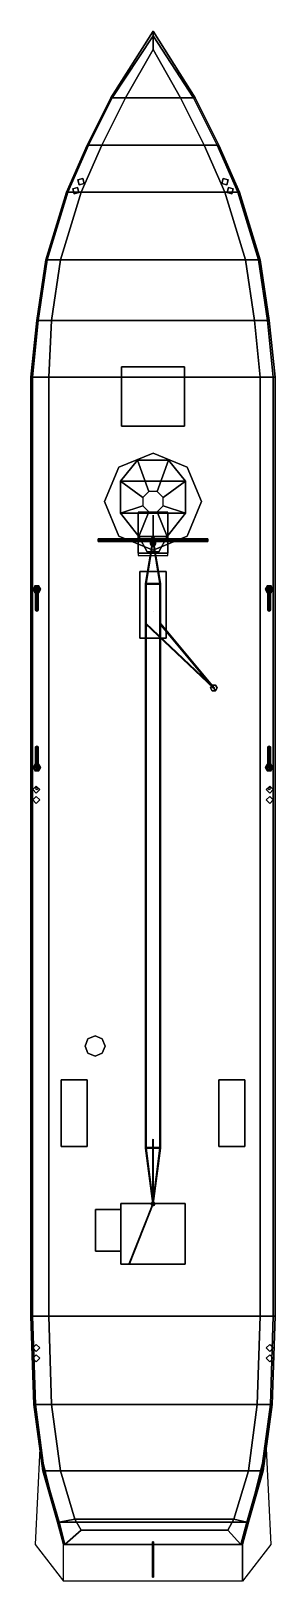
# Model space of a CAD drawing. Extents: x -4.1 to 4.1, y -26.8 to 25.6.
import ezdxf

# ---------------------------------------------------------------- set-up
doc = ezdxf.new("R2010")
doc.units = 0
doc.layers.get('0').update_dxf_attribs({"linetype": 'CONTINUOUS'})
doc.layers.add('RAILING', color=3, linetype='CONTINUOUS')

msp = doc.modelspace()

# ---------------------------------------------------------------- linework, layer by layer
for points in [[(0, 25.55, 1.39), (-1.43, 23.29, 1.39), (1.43, 23.29, 1.39), (0, 25.55, 1.39)], [(0, 25.55, -0.12), (-1.43, 23.29, -0.12), (-1.43, 23.29, 1.39), (0, 25.55, 1.39)], [(0, 25.39, -0.3), (-1.38, 23.29, -0.3), (-1.43, 23.29, -0.12), (0, 25.55, -0.12)], [(0, 24.92, -0.54), (-0.93, 23.29, -0.71), (-1.38, 23.29, -0.3), (0, 25.39, -0.3)], [(-0.02, 25.51, 3.94), (-0.02, 25.51, 1.39), (-0.02, 25.47, 1.39), (-0.02, 25.47, 3.94)], [(0.02, 25.51, 3.94), (0.02, 25.51, 1.39), (-0.02, 25.51, 1.39), (-0.02, 25.51, 3.94)], [(0.02, 25.47, 3.94), (0.02, 25.51, 3.94), (-0.02, 25.51, 3.94), (-0.02, 25.47, 3.94)], [(-0.02, 25.47, 3.94), (-0.02, 25.47, 1.39), (0.02, 25.47, 1.39), (0.02, 25.47, 3.94)], [(0, 25.55, 1.39), (0, 25.55, -0.12), (0, 25.55, -0.12), (0, 25.55, 1.39)], [(0, 25.55, -0.12), (0, 25.39, -0.3), (0, 25.39, -0.3), (0, 25.55, -0.12)], [(1.43, 23.29, 1.39), (1.43, 23.29, -0.12), (0, 25.55, -0.12), (0, 25.55, 1.39)], [(1.43, 23.29, -0.12), (1.37, 23.29, -0.3), (0, 25.39, -0.3), (0, 25.55, -0.12)], [(0, 25.39, -0.3), (0, 24.92, -0.54), (0, 24.92, -0.54), (0, 25.39, -0.3)], [(1.37, 23.29, -0.3), (0.93, 23.29, -0.71), (0, 24.92, -0.54), (0, 25.39, -0.3)], [(0.02, 25.47, 1.39), (0.02, 25.51, 1.39), (0.02, 25.51, 3.94), (0.02, 25.47, 3.94)], [(0, 24.92, -0.54), (0.93, 23.29, -0.71), (-0.93, 23.29, -0.71), (0, 24.92, -0.54)], [(-1.43, 23.29, 1.39), (-2.23, 21.7, 1.39), (2.23, 21.7, 1.39), (1.43, 23.29, 1.39)], [(-1.38, 23.29, -0.3), (-2.18, 21.7, -0.3), (-2.23, 21.7, -0.12), (-1.43, 23.29, -0.12)], [(-1.43, 23.29, -0.12), (-2.23, 21.7, -0.12), (-2.23, 21.7, 1.39), (-1.43, 23.29, 1.39)], [(-0.93, 23.29, -0.71), (-1.73, 21.7, -0.77), (-2.18, 21.7, -0.3), (-1.38, 23.29, -0.3)], [(0.93, 23.29, -0.71), (1.73, 21.7, -0.77), (-1.73, 21.7, -0.77), (-0.93, 23.29, -0.71)], [(2.17, 21.7, -0.3), (1.73, 21.7, -0.77), (0.93, 23.29, -0.71), (1.37, 23.29, -0.3)], [(2.23, 21.7, -0.12), (2.17, 21.7, -0.3), (1.37, 23.29, -0.3), (1.43, 23.29, -0.12)], [(2.23, 21.7, 1.39), (2.23, 21.7, -0.12), (1.43, 23.29, -0.12), (1.43, 23.29, 1.39)], [(-2.23, 21.7, 1.39), (-2.93, 20.11, 1.39), (2.93, 20.11, 1.39), (2.23, 21.7, 1.39)], [(-2.23, 21.7, -0.12), (-2.93, 20.11, -0.12), (-2.93, 20.11, 1.39), (-2.23, 21.7, 1.39)], [(-2.18, 21.7, -0.3), (-2.88, 20.11, -0.3), (-2.93, 20.11, -0.12), (-2.23, 21.7, -0.12)], [(-1.73, 21.7, -0.77), (-2.43, 20.11, -0.82), (-2.88, 20.11, -0.3), (-2.18, 21.7, -0.3)], [(1.73, 21.7, -0.77), (2.43, 20.11, -0.82), (-2.43, 20.11, -0.82), (-1.73, 21.7, -0.77)], [(2.87, 20.11, -0.3), (2.43, 20.11, -0.82), (1.73, 21.7, -0.77), (2.17, 21.7, -0.3)], [(2.93, 20.11, -0.12), (2.87, 20.11, -0.3), (2.17, 21.7, -0.3), (2.23, 21.7, -0.12)], [(2.93, 20.11, 1.39), (2.93, 20.11, -0.12), (2.23, 21.7, -0.12), (2.23, 21.7, 1.39)], [(-2.375, 20.567, 1.39), (-2.539, 20.523, 1.39), (-2.539, 20.523, 1.64), (-2.375, 20.567, 1.64)], [(-2.331, 20.403, 1.64), (-2.375, 20.567, 1.64), (-2.539, 20.523, 1.64), (-2.495, 20.359, 1.64)], [(-2.539, 20.523, 1.39), (-2.495, 20.359, 1.39), (-2.495, 20.359, 1.64), (-2.539, 20.523, 1.64)], [(-2.331, 20.403, 1.39), (-2.375, 20.567, 1.39), (-2.375, 20.567, 1.64), (-2.331, 20.403, 1.64)], [(2.375, 20.567, 1.39), (2.331, 20.403, 1.39), (2.331, 20.403, 1.64), (2.375, 20.567, 1.64)], [(2.539, 20.523, 1.64), (2.375, 20.567, 1.64), (2.331, 20.403, 1.64), (2.495, 20.359, 1.64)], [(2.539, 20.523, 1.39), (2.375, 20.567, 1.39), (2.375, 20.567, 1.64), (2.539, 20.523, 1.64)], [(2.495, 20.359, 1.39), (2.539, 20.523, 1.39), (2.539, 20.523, 1.64), (2.495, 20.359, 1.64)], [(-2.93, 20.11, 1.39), (-3.63, 17.82, 1.39), (3.63, 17.82, 1.39), (2.93, 20.11, 1.39)], [(-2.93, 20.11, -0.12), (-3.63, 17.82, -0.12), (-3.63, 17.82, 1.39), (-2.93, 20.11, 1.39)], [(-2.88, 20.11, -0.3), (-3.58, 17.82, -0.3), (-3.63, 17.82, -0.12), (-2.93, 20.11, -0.12)], [(-2.43, 20.11, -0.82), (-3.13, 17.82, -0.87), (-3.58, 17.82, -0.3), (-2.88, 20.11, -0.3)], [(2.43, 20.11, -0.82), (3.13, 17.82, -0.87), (-3.13, 17.82, -0.87), (-2.43, 20.11, -0.82)], [(-2.55, 20.264, 1.39), (-2.714, 20.22, 1.39), (-2.714, 20.22, 1.64), (-2.55, 20.264, 1.64)], [(-2.506, 20.1, 1.64), (-2.55, 20.264, 1.64), (-2.714, 20.22, 1.64), (-2.67, 20.056, 1.64)], [(-2.714, 20.22, 1.39), (-2.67, 20.056, 1.39), (-2.67, 20.056, 1.64), (-2.714, 20.22, 1.64)], [(-2.67, 20.056, 1.39), (-2.506, 20.1, 1.39), (-2.506, 20.1, 1.64), (-2.67, 20.056, 1.64)], [(-2.506, 20.1, 1.39), (-2.55, 20.264, 1.39), (-2.55, 20.264, 1.64), (-2.506, 20.1, 1.64)], [(-2.495, 20.359, 1.39), (-2.331, 20.403, 1.39), (-2.331, 20.403, 1.64), (-2.495, 20.359, 1.64)], [(2.331, 20.403, 1.39), (2.495, 20.359, 1.39), (2.495, 20.359, 1.64), (2.331, 20.403, 1.64)], [(3.57, 17.82, -0.3), (3.13, 17.82, -0.87), (2.43, 20.11, -0.82), (2.87, 20.11, -0.3)], [(2.55, 20.264, 1.39), (2.506, 20.1, 1.39), (2.506, 20.1, 1.64), (2.55, 20.264, 1.64)], [(2.714, 20.22, 1.64), (2.55, 20.264, 1.64), (2.506, 20.1, 1.64), (2.67, 20.056, 1.64)], [(2.506, 20.1, 1.39), (2.67, 20.056, 1.39), (2.67, 20.056, 1.64), (2.506, 20.1, 1.64)], [(2.714, 20.22, 1.39), (2.55, 20.264, 1.39), (2.55, 20.264, 1.64), (2.714, 20.22, 1.64)], [(2.67, 20.056, 1.39), (2.714, 20.22, 1.39), (2.714, 20.22, 1.64), (2.67, 20.056, 1.64)], [(3.63, 17.82, -0.12), (3.57, 17.82, -0.3), (2.87, 20.11, -0.3), (2.93, 20.11, -0.12)], [(3.63, 17.82, 1.39), (3.63, 17.82, -0.12), (2.93, 20.11, -0.12), (2.93, 20.11, 1.39)], [(-3.63, 17.82, 1.39), (-3.93, 15.78, 1.39), (3.93, 15.78, 1.39), (3.63, 17.82, 1.39)], [(-3.58, 17.82, -0.3), (-3.88, 15.78, -0.3), (-3.93, 15.78, -0.12), (-3.63, 17.82, -0.12)], [(-3.63, 17.82, -0.12), (-3.93, 15.78, -0.12), (-3.93, 15.78, 1.39), (-3.63, 17.82, 1.39)], [(-3.13, 17.82, -0.87), (-3.43, 15.78, -0.87), (-3.88, 15.78, -0.3), (-3.58, 17.82, -0.3)], [(3.13, 17.82, -0.87), (3.43, 15.78, -0.87), (-3.43, 15.78, -0.87), (-3.13, 17.82, -0.87)], [(3.87, 15.78, -0.3), (3.43, 15.78, -0.87), (3.13, 17.82, -0.87), (3.57, 17.82, -0.3)], [(3.93, 15.78, -0.12), (3.87, 15.78, -0.3), (3.57, 17.82, -0.3), (3.63, 17.82, -0.12)], [(3.93, 15.78, 1.39), (3.93, 15.78, -0.12), (3.63, 17.82, -0.12), (3.63, 17.82, 1.39)], [(-3.93, 15.78, 1.39), (-4.13, 13.86, 1.39), (4.13, 13.86, 1.39), (3.93, 15.78, 1.39)], [(-3.93, 15.78, -0.12), (-4.13, 13.86, -0.12), (-4.13, 13.86, 1.39), (-3.93, 15.78, 1.39)], [(-3.88, 15.78, -0.3), (-4.08, 13.86, -0.3), (-4.13, 13.86, -0.12), (-3.93, 15.78, -0.12)], [(-3.43, 15.78, -0.87), (-3.53, 13.86, -0.87), (-4.08, 13.86, -0.3), (-3.88, 15.78, -0.3)], [(3.43, 15.78, -0.87), (3.63, 13.86, -0.87), (-3.53, 13.86, -0.87), (-3.43, 15.78, -0.87)], [(4.07, 13.86, -0.3), (3.63, 13.86, -0.87), (3.43, 15.78, -0.87), (3.87, 15.78, -0.3)], [(4.13, 13.86, -0.12), (4.07, 13.86, -0.3), (3.87, 15.78, -0.3), (3.93, 15.78, -0.12)], [(4.13, 13.86, 1.39), (4.13, 13.86, -0.12), (3.93, 15.78, -0.12), (3.93, 15.78, 1.39)], [(-1.07, 14.21, 2.39), (-1.07, 14.21, 1.39), (-1.07, 12.21, 1.39), (-1.07, 12.21, 2.39)], [(1.07, 12.21, 2.39), (1.07, 14.21, 2.39), (-1.07, 14.21, 2.39), (-1.07, 12.21, 2.39)], [(1.07, 14.21, 2.39), (1.07, 14.21, 1.39), (-1.07, 14.21, 1.39), (-1.07, 14.21, 2.39)], [(1.07, 12.21, 1.39), (1.07, 14.21, 1.39), (1.07, 14.21, 2.39), (1.07, 12.21, 2.39)], [(-4.13, 13.86, -0.12), (-4.08, 13.86, -0.3), (-4.08, -17.84, -0.3), (-4.13, -17.84, -0.12)], [(-4.13, 13.86, 1.39), (-4.13, 13.86, -0.12), (-4.13, -17.84, -0.12), (-4.13, -17.84, 1.39)], [(4.13, -17.84, 1.39), (4.13, 13.86, 1.39), (-4.13, 13.86, 1.39), (-4.13, -17.84, 1.39)], [(-4.08, 13.86, -0.3), (-3.53, 13.86, -0.87), (-3.53, -17.84, -0.87), (-4.08, -17.84, -0.3)], [(-3.53, -17.84, -0.87), (-3.53, 13.86, -0.87), (3.63, 13.86, -0.87), (3.63, -17.84, -0.87)], [(3.63, -17.84, -0.87), (3.63, 13.86, -0.87), (4.07, 13.86, -0.3), (4.07, -17.84, -0.3)], [(4.07, -17.84, -0.3), (4.07, 13.86, -0.3), (4.13, 13.86, -0.12), (4.13, -17.84, -0.12)], [(4.13, -17.84, -0.12), (4.13, 13.86, -0.12), (4.13, 13.86, 1.39), (4.13, -17.84, 1.39)], [(-1.07, 12.21, 2.39), (-1.07, 12.21, 1.39), (1.07, 12.21, 1.39), (1.07, 12.21, 2.39)], [(0, 11.3, 1.39), (-1.16, 10.82, 1.39), (-1.16, 10.82, 1.64), (0, 11.3, 1.64)], [(-0.53, 11.06, 6.58), (-0.53, 11.06, 4.62), (-1.1, 10.35, 4.62), (-1.1, 10.35, 6.58)], [(1.1, 10.35, 6.58), (0.53, 11.06, 6.58), (-0.53, 11.06, 6.58), (-1.1, 10.35, 6.58)], [(-0.144, 10.006, 4.06), (-0.346, 9.804, 4.06), (-1.1, 10.35, 4.62), (-0.53, 11.06, 4.62)], [(-1.1, 10.35, 6.58), (-0.53, 11.06, 6.58), (-0.53, 11.06, 7.52), (-1.1, 10.35, 7.52)], [(0.53, 11.06, 6.58), (0.53, 11.06, 4.62), (-0.53, 11.06, 4.62), (-0.53, 11.06, 6.58)], [(0.144, 10.006, 4.06), (-0.144, 10.006, 4.06), (-0.53, 11.06, 4.62), (0.53, 11.06, 4.62)], [(0.53, 11.06, 6.58), (-0.53, 11.06, 6.58), (-0.53, 11.06, 7.52), (0.53, 11.06, 7.52)], [(1.16, 10.82, 1.39), (0, 11.3, 1.39), (0, 11.3, 1.64), (1.16, 10.82, 1.64)], [(0.346, 9.804, 4.06), (0.144, 10.006, 4.06), (0.53, 11.06, 4.62), (1.1, 10.35, 4.62)], [(1.1, 10.35, 4.62), (0.53, 11.06, 4.62), (0.53, 11.06, 6.58), (1.1, 10.35, 6.58)], [(1.1, 10.35, 6.58), (0.53, 11.06, 6.58), (0.53, 11.06, 7.52), (1.1, 10.35, 7.52)], [(-1.16, 10.82, 1.39), (-1.64, 9.66, 1.39), (-1.64, 9.66, 1.64), (-1.16, 10.82, 1.64)], [(1.64, 9.66, 1.39), (1.16, 10.82, 1.39), (1.16, 10.82, 1.64), (1.64, 9.66, 1.64)], [(-1.1, 10.35, 6.58), (-1.1, 10.35, 4.62), (-1.1, 9.27, 4.62), (-1.1, 9.27, 6.58)], [(1.1, 9.27, 6.58), (1.1, 10.35, 6.58), (-1.1, 10.35, 6.58), (-1.1, 9.27, 6.58)], [(-0.346, 9.804, 4.06), (-0.346, 9.516, 4.06), (-1.1, 9.27, 4.62), (-1.1, 10.35, 4.62)], [(-1.1, 9.27, 6.58), (-1.1, 10.35, 6.58), (-1.1, 10.35, 7.52), (-1.1, 9.27, 7.52)], [(0.346, 9.516, 4.06), (0.346, 9.804, 4.06), (1.1, 10.35, 4.62), (1.1, 9.27, 4.62)], [(1.1, 9.27, 4.62), (1.1, 10.35, 4.62), (1.1, 10.35, 6.58), (1.1, 9.27, 6.58)], [(1.1, 9.27, 6.58), (1.1, 10.35, 6.58), (1.1, 10.35, 7.52), (1.1, 9.27, 7.52)], [(-1.64, 9.66, 1.39), (-1.16, 8.5, 1.39), (-1.16, 8.5, 1.64), (-1.64, 9.66, 1.64)], [(-0.346, 9.516, 4.06), (-0.144, 9.314, 4.06), (-0.48, 8.48, 4.62), (-1.1, 9.27, 4.62)], [(0.144, 9.314, 4.06), (0.346, 9.516, 4.06), (1.1, 9.27, 4.62), (0.48, 8.48, 4.62)], [(1.16, 8.5, 1.39), (1.64, 9.66, 1.39), (1.64, 9.66, 1.64), (1.16, 8.5, 1.64)], [(0.48, 8.48, 6.58), (1.1, 9.27, 6.58), (-1.1, 9.27, 6.58), (-0.48, 8.48, 6.58)], [(-1.1, 9.27, 6.58), (-1.1, 9.27, 4.62), (-0.48, 8.48, 4.62), (-0.48, 8.48, 6.58)], [(-0.48, 8.48, 6.58), (-1.1, 9.27, 6.58), (-1.1, 9.27, 7.52), (-0.48, 8.48, 7.52)], [(0.5, 7.84, 12.22), (0.5, 9.31, 12.22), (-0.5, 9.31, 12.22), (-0.5, 7.84, 12.22)], [(0.5, 9.29, 12.22), (0.5, 9.29, 13.42), (-0.5, 9.29, 13.42), (-0.5, 9.29, 12.22)], [(-0.5, 7.92, 12.22), (-0.5, 9.29, 12.22), (-0.5, 9.29, 13.42), (-0.5, 7.92, 13.42)], [(-0.144, 9.314, 4.06), (0.144, 9.314, 4.06), (0.48, 8.48, 4.62), (-0.48, 8.48, 4.62)], [(0, 8.3, 11.37), (0, 8.32, 11.37), (0, 9.2, 12.22), (0, 8.3, 12.22)], [(0.48, 8.48, 4.62), (1.1, 9.27, 4.62), (1.1, 9.27, 6.58), (0.48, 8.48, 6.58)], [(0.48, 8.48, 6.58), (1.1, 9.27, 6.58), (1.1, 9.27, 7.52), (0.48, 8.48, 7.52)], [(0.5, 7.92, 12.22), (0.5, 9.29, 12.22), (0.5, 9.29, 13.42), (0.5, 7.92, 13.42)], [(-1.85, 8.4, 13.98), (-1.85, 8.36, 14.02), (1.85, 8.36, 14.02), (1.85, 8.4, 13.98)], [(-1.85, 8.36, 13.94), (-1.85, 8.4, 13.98), (1.85, 8.4, 13.98), (1.85, 8.36, 13.94)], [(-1.85, 8.36, 13.94), (-1.85, 8.32, 13.98), (-1.85, 8.36, 14.02), (-1.85, 8.4, 13.98)], [(-1.16, 8.5, 1.39), (0, 8.02, 1.39), (0, 8.02, 1.64), (-1.16, 8.5, 1.64)], [(-0.48, 8.48, 6.58), (-0.48, 8.48, 4.62), (0.48, 8.48, 4.62), (0.48, 8.48, 6.58)], [(-0.48, 8.48, 6.58), (-0.48, 8.48, 6.4), (-0.2, 7.97, 6.4), (-0.2, 7.97, 6.58)], [(0.2, 7.97, 6.58), (0.48, 8.48, 6.58), (-0.48, 8.48, 6.58), (-0.2, 7.97, 6.58)], [(-0.2, 7.97, 6.4), (-0.48, 8.48, 6.4), (0.48, 8.48, 6.4), (0.2, 7.97, 6.4)], [(-0.2, 7.97, 6.58), (-0.48, 8.48, 6.58), (-0.48, 8.48, 7.52), (-0.2, 7.97, 7.52)], [(-0.045, 8.438, 12.22), (-0.09, 8.36, 12.22), (-0.06, 8.36, 17.19), (-0.03, 8.412, 17.19)], [(-0.045, 8.428, 5.241), (-0.09, 8.35, 5.24), (-0.09, 8.228, 12.219), (-0.045, 8.306, 12.22)], [(-0.09, 8.35, 5.24), (-0.045, 8.428, 5.241), (0.045, 8.428, 5.241), (0.09, 8.35, 5.24)], [(0.03, 8.412, 17.19), (-0.03, 8.412, 17.19), (-0.06, 8.36, 17.19), (0.06, 8.36, 17.19)], [(0.045, 8.438, 12.22), (-0.045, 8.438, 12.22), (-0.03, 8.412, 17.19), (0.03, 8.412, 17.19)], [(0.045, 8.428, 5.241), (-0.045, 8.428, 5.241), (-0.045, 8.306, 12.22), (0.045, 8.306, 12.22)], [(0, 8.02, 1.39), (1.16, 8.5, 1.39), (1.16, 8.5, 1.64), (0, 8.02, 1.64)], [(0.09, 8.36, 12.22), (0.045, 8.438, 12.22), (0.03, 8.412, 17.19), (0.06, 8.36, 17.19)], [(0.09, 8.35, 5.24), (0.045, 8.428, 5.241), (0.045, 8.306, 12.22), (0.09, 8.228, 12.219)], [(0.2, 7.97, 6.4), (0.48, 8.48, 6.4), (0.48, 8.48, 6.58), (0.2, 7.97, 6.58)], [(0.2, 7.97, 6.58), (0.48, 8.48, 6.58), (0.48, 8.48, 7.52), (0.2, 7.97, 7.52)], [(1.85, 8.4, 13.98), (1.85, 8.36, 14.02), (1.85, 8.32, 13.98), (1.85, 8.36, 13.94)], [(-0.123, 8.369, 6.566), (-0.138, 8.36, 6.563), (-1.85, 8.36, 13.978), (-1.835, 8.369, 13.981)], [(-1.85, 8.36, 14.02), (-1.85, 8.32, 13.98), (1.85, 8.32, 13.98), (1.85, 8.36, 14.02)], [(-1.85, 8.32, 13.98), (-1.85, 8.36, 13.94), (1.85, 8.36, 13.94), (1.85, 8.32, 13.98)], [(-0.138, 8.36, 6.563), (-0.123, 8.351, 6.566), (-1.835, 8.351, 13.981), (-1.85, 8.36, 13.978)], [(-1.836, 8.369, 13.977), (-1.849, 8.36, 13.985), (-0.009, 8.36, 17.172), (0.004, 8.369, 17.164)], [(-1.849, 8.36, 13.985), (-1.836, 8.351, 13.977), (0.004, 8.351, 17.164), (-0.009, 8.36, 17.172)], [(-1.836, 8.351, 13.977), (-1.836, 8.369, 13.977), (0.004, 8.369, 17.164), (0.004, 8.351, 17.164)], [(-0.123, 8.351, 6.566), (-0.123, 8.369, 6.566), (-1.835, 8.369, 13.981), (-1.835, 8.351, 13.981)], [(0.5, 7.92, 12.22), (0.5, 7.92, 13.42), (-0.5, 7.92, 13.42), (-0.5, 7.92, 12.22)], [(-0.25, 6.9, 16.45), (-0.23, 6.9, 16.45), (0.01, 8.36, 16.98), (-0.01, 8.36, 16.98)], [(-0.01, 8.36, 16.96), (0.01, 8.36, 16.96), (-0.23, 6.9, 16.43), (-0.25, 6.9, 16.43)], [(-0.01, 8.36, 16.98), (-0.01, 8.36, 16.96), (-0.25, 6.9, 16.43), (-0.25, 6.9, 16.45)], [(-0.23, 6.9, 16.45), (-0.23, 6.9, 16.43), (0.01, 8.36, 16.96), (0.01, 8.36, 16.98)], [(-0.2, 7.97, 6.58), (-0.2, 7.97, 6.4), (0.2, 7.97, 6.4), (0.2, 7.97, 6.58)], [(0.2, 7.97, 6.58), (-0.2, 7.97, 6.58), (-0.2, 7.97, 7.52), (0.2, 7.97, 7.52)], [(-0.09, 8.36, 12.22), (-0.045, 8.282, 12.22), (-0.03, 8.308, 17.19), (-0.06, 8.36, 17.19)], [(-0.09, 8.35, 5.24), (-0.045, 8.272, 5.239), (-0.045, 8.15, 12.218), (-0.09, 8.228, 12.219)], [(-0.045, 8.272, 5.239), (-0.09, 8.35, 5.24), (0.09, 8.35, 5.24), (0.045, 8.272, 5.239)], [(0.06, 8.36, 17.19), (-0.06, 8.36, 17.19), (-0.03, 8.308, 17.19), (0.03, 8.308, 17.19)], [(-0.045, 8.282, 12.22), (0.045, 8.282, 12.22), (0.03, 8.308, 17.19), (-0.03, 8.308, 17.19)], [(-0.045, 8.272, 5.239), (0.045, 8.272, 5.239), (0.045, 8.15, 12.218), (-0.045, 8.15, 12.218)], [(0.23, 6.9, 16.45), (0.25, 6.9, 16.45), (0.01, 8.36, 16.98), (-0.01, 8.36, 16.98)], [(-0.01, 8.36, 16.98), (-0.01, 8.36, 16.96), (0.23, 6.9, 16.43), (0.23, 6.9, 16.45)], [(-0.01, 8.36, 16.96), (0.01, 8.36, 16.96), (0.25, 6.9, 16.43), (0.23, 6.9, 16.43)], [(1.849, 8.36, 13.985), (1.836, 8.369, 13.977), (-0.004, 8.369, 17.164), (0.009, 8.36, 17.172)], [(1.836, 8.369, 13.977), (1.836, 8.351, 13.977), (-0.004, 8.351, 17.164), (-0.004, 8.369, 17.164)], [(1.836, 8.351, 13.977), (1.849, 8.36, 13.985), (0.009, 8.36, 17.172), (-0.004, 8.351, 17.164)], [(0.25, 6.9, 16.45), (0.25, 6.9, 16.43), (0.01, 8.36, 16.96), (0.01, 8.36, 16.98)], [(0.045, 8.282, 12.22), (0.09, 8.36, 12.22), (0.06, 8.36, 17.19), (0.03, 8.308, 17.19)], [(0.045, 8.272, 5.239), (0.09, 8.35, 5.24), (0.09, 8.228, 12.219), (0.045, 8.15, 12.218)], [(0.138, 8.36, 6.563), (0.123, 8.369, 6.566), (1.835, 8.369, 13.981), (1.85, 8.36, 13.978)], [(0.123, 8.369, 6.566), (0.123, 8.351, 6.566), (1.835, 8.351, 13.981), (1.835, 8.369, 13.981)], [(0.123, 8.351, 6.566), (0.138, 8.36, 6.563), (1.85, 8.36, 13.978), (1.835, 8.351, 13.981)], [(-3.995, 6.813, 1.39), (-4.06, 6.7, 1.39), (-4.02, 6.7, 2.39), (-3.975, 6.778, 2.39)], [(-3.865, 6.813, 1.39), (-3.995, 6.813, 1.39), (-3.975, 6.778, 2.39), (-3.885, 6.778, 2.39)], [(-3.8, 6.7, 1.39), (-3.865, 6.813, 1.39), (-3.885, 6.778, 2.39), (-3.84, 6.7, 2.39)], [(0.44, 7.3, 1.58), (0.44, 7.3, 1.39), (-0.44, 7.3, 1.39), (-0.44, 7.3, 1.58)], [(0.44, 5.05, 1.58), (0.44, 7.3, 1.58), (-0.44, 7.3, 1.58), (-0.44, 5.05, 1.58)], [(-0.44, 7.3, 1.58), (-0.44, 7.3, 1.39), (-0.44, 5.05, 1.39), (-0.44, 5.05, 1.58)], [(0.25, 6.9, 16.45), (0.25, 6.9, 16.43), (-0.25, 6.9, 16.43), (-0.25, 6.9, 16.45)], [(0.25, 6.88, 16.45), (0.25, 6.9, 16.45), (-0.25, 6.9, 16.45), (-0.25, 6.88, 16.45)], [(-0.25, 6.88, 16.43), (-0.25, 6.9, 16.43), (0.25, 6.9, 16.43), (0.25, 6.88, 16.43)], [(-0.25, 6.9, 16.45), (-0.25, 6.9, 16.43), (-0.25, 6.88, 16.43), (-0.25, 6.88, 16.45)], [(-0.25, 6.88, 16.45), (-0.25, 6.88, 16.43), (0.25, 6.88, 16.43), (0.25, 6.88, 16.45)], [(-0.23, -12.15, 10.16), (-0.25, -12.15, 10.16), (-0.25, 6.88, 16.43), (-0.23, 6.88, 16.43)], [(-0.25, 6.88, 16.45), (-0.25, 6.88, 16.43), (-0.25, -12.15, 10.16), (-0.25, -12.15, 10.18)], [(-0.23, 6.88, 16.45), (-0.25, 6.88, 16.45), (-0.25, -12.15, 10.18), (-0.23, -12.15, 10.18)], [(-0.23, -12.15, 10.18), (-0.23, -12.15, 10.16), (-0.23, 6.88, 16.43), (-0.23, 6.88, 16.45)], [(0.25, 6.88, 16.45), (0.23, 6.88, 16.45), (0.23, -12.15, 10.18), (0.25, -12.15, 10.18)], [(0.23, 6.88, 16.45), (0.23, 6.88, 16.43), (0.23, -12.15, 10.16), (0.23, -12.15, 10.18)], [(0.25, -12.15, 10.16), (0.23, -12.15, 10.16), (0.23, 6.88, 16.43), (0.25, 6.88, 16.43)], [(0.25, 6.88, 16.43), (0.25, 6.9, 16.43), (0.25, 6.9, 16.45), (0.25, 6.88, 16.45)], [(0.25, -12.15, 10.18), (0.25, -12.15, 10.16), (0.25, 6.88, 16.43), (0.25, 6.88, 16.45)], [(0.44, 5.05, 1.39), (0.44, 7.3, 1.39), (0.44, 7.3, 1.58), (0.44, 5.05, 1.58)], [(3.865, 6.813, 1.39), (3.8, 6.7, 1.39), (3.84, 6.7, 2.39), (3.885, 6.778, 2.39)], [(3.995, 6.813, 1.39), (3.865, 6.813, 1.39), (3.885, 6.778, 2.39), (3.975, 6.778, 2.39)], [(4.06, 6.7, 1.39), (3.995, 6.813, 1.39), (3.975, 6.778, 2.39), (4.02, 6.7, 2.39)], [(-4.06, 6.7, 1.39), (-3.995, 6.587, 1.39), (-3.975, 6.622, 2.39), (-4.02, 6.7, 2.39)], [(-3.885, 6.622, 2.39), (-3.975, 6.778, 2.39), (-4.02, 6.7, 2.39), (-3.975, 6.622, 2.39)], [(-3.995, 6.587, 1.39), (-3.865, 6.587, 1.39), (-3.885, 6.622, 2.39), (-3.975, 6.622, 2.39)], [(-3.84, 6.7, 2.39), (-3.885, 6.778, 2.39), (-3.975, 6.778, 2.39), (-3.885, 6.622, 2.39)], [(-3.93, 6.74, 2.63), (-3.97, 6.7, 2.6), (-3.97, 6.54, 3.04), (-3.93, 6.57, 3.08)], [(-3.93, 6.74, 2.39), (-3.97, 6.7, 2.39), (-3.97, 6.7, 2.6), (-3.93, 6.74, 2.63)], [(-3.97, 6.7, 2.6), (-3.93, 6.66, 2.57), (-3.93, 6.51, 3), (-3.97, 6.54, 3.04)], [(-3.97, 6.7, 2.39), (-3.93, 6.66, 2.39), (-3.93, 6.66, 2.57), (-3.97, 6.7, 2.6)], [(-3.93, 6.57, 3.08), (-3.97, 6.54, 3.04), (-3.97, 6.27, 3.49), (-3.93, 6.31, 3.52)], [(-3.97, 6.54, 3.04), (-3.93, 6.51, 3), (-3.93, 6.23, 3.46), (-3.97, 6.27, 3.49)], [(-3.93, 6.31, 3.52), (-3.97, 6.27, 3.49), (-3.97, 6, 3.63), (-3.93, 6.04, 3.66)], [(-3.89, 6.7, 2.6), (-3.93, 6.74, 2.63), (-3.93, 6.57, 3.08), (-3.89, 6.54, 3.04)], [(-3.89, 6.7, 2.39), (-3.93, 6.74, 2.39), (-3.93, 6.74, 2.63), (-3.89, 6.7, 2.6)], [(-3.93, 6.66, 2.57), (-3.89, 6.7, 2.6), (-3.89, 6.54, 3.04), (-3.93, 6.51, 3)], [(-3.93, 6.66, 2.39), (-3.89, 6.7, 2.39), (-3.89, 6.7, 2.6), (-3.93, 6.66, 2.57)], [(-3.89, 6.54, 3.04), (-3.93, 6.57, 3.08), (-3.93, 6.31, 3.52), (-3.89, 6.27, 3.49)], [(-3.93, 6.51, 3), (-3.89, 6.54, 3.04), (-3.89, 6.27, 3.49), (-3.93, 6.23, 3.46)], [(-3.89, 6.27, 3.49), (-3.93, 6.31, 3.52), (-3.93, 6.04, 3.66), (-3.89, 6, 3.63)], [(-3.865, 6.587, 1.39), (-3.8, 6.7, 1.39), (-3.84, 6.7, 2.39), (-3.885, 6.622, 2.39)], [(3.8, 6.7, 1.39), (3.865, 6.587, 1.39), (3.885, 6.622, 2.39), (3.84, 6.7, 2.39)], [(3.975, 6.622, 2.39), (3.885, 6.778, 2.39), (3.84, 6.7, 2.39), (3.885, 6.622, 2.39)], [(3.865, 6.587, 1.39), (3.995, 6.587, 1.39), (3.975, 6.622, 2.39), (3.885, 6.622, 2.39)], [(4.02, 6.7, 2.39), (3.975, 6.778, 2.39), (3.885, 6.778, 2.39), (3.975, 6.622, 2.39)], [(3.93, 6.74, 2.63), (3.89, 6.7, 2.6), (3.89, 6.54, 3.04), (3.93, 6.57, 3.08)], [(3.93, 6.74, 2.39), (3.89, 6.7, 2.39), (3.89, 6.7, 2.6), (3.93, 6.74, 2.63)], [(3.89, 6.7, 2.6), (3.93, 6.66, 2.57), (3.93, 6.51, 3), (3.89, 6.54, 3.04)], [(3.89, 6.7, 2.39), (3.93, 6.66, 2.39), (3.93, 6.66, 2.57), (3.89, 6.7, 2.6)], [(3.93, 6.57, 3.08), (3.89, 6.54, 3.04), (3.89, 6.27, 3.49), (3.93, 6.31, 3.52)], [(3.89, 6.54, 3.04), (3.93, 6.51, 3), (3.93, 6.23, 3.46), (3.89, 6.27, 3.49)], [(3.93, 6.31, 3.52), (3.89, 6.27, 3.49), (3.89, 6, 3.63), (3.93, 6.04, 3.66)], [(3.97, 6.7, 2.6), (3.93, 6.74, 2.63), (3.93, 6.57, 3.08), (3.97, 6.54, 3.04)], [(3.97, 6.7, 2.39), (3.93, 6.74, 2.39), (3.93, 6.74, 2.63), (3.97, 6.7, 2.6)], [(3.93, 6.66, 2.57), (3.97, 6.7, 2.6), (3.97, 6.54, 3.04), (3.93, 6.51, 3)], [(3.93, 6.66, 2.39), (3.97, 6.7, 2.39), (3.97, 6.7, 2.6), (3.93, 6.66, 2.57)], [(3.97, 6.54, 3.04), (3.93, 6.57, 3.08), (3.93, 6.31, 3.52), (3.97, 6.27, 3.49)], [(3.93, 6.51, 3), (3.97, 6.54, 3.04), (3.97, 6.27, 3.49), (3.93, 6.23, 3.46)], [(3.97, 6.27, 3.49), (3.93, 6.31, 3.52), (3.93, 6.04, 3.66), (3.97, 6, 3.63)], [(3.995, 6.587, 1.39), (4.06, 6.7, 1.39), (4.02, 6.7, 2.39), (3.975, 6.622, 2.39)], [(-3.97, 6.27, 3.49), (-3.93, 6.23, 3.46), (-3.93, 5.96, 3.6), (-3.97, 6, 3.63)], [(-3.93, 6.04, 3.66), (-3.97, 6, 3.63), (-3.93, 5.96, 3.6), (-3.89, 6, 3.63)], [(-3.93, 6.23, 3.46), (-3.89, 6.27, 3.49), (-3.89, 6, 3.63), (-3.93, 5.96, 3.6)], [(0, 5.95, 2), (0, 5.95, 2), (0, 5.95, 2.16)], [(3.89, 6.27, 3.49), (3.93, 6.23, 3.46), (3.93, 5.96, 3.6), (3.89, 6, 3.63)], [(3.93, 6.04, 3.66), (3.89, 6, 3.63), (3.93, 5.96, 3.6), (3.97, 6, 3.63)], [(3.93, 6.23, 3.46), (3.97, 6.27, 3.49), (3.97, 6, 3.63), (3.93, 5.96, 3.6)], [(-0.25, 5.53, 16), (-0.25, 5.55, 16), (2.05, 3.38, 3.75), (2.05, 3.36, 3.75)], [(2.07, 3.38, 3.75), (2.05, 3.38, 3.75), (-0.25, 5.55, 16), (-0.23, 5.55, 16)], [(-0.23, 5.53, 16), (-0.25, 5.53, 16), (2.05, 3.36, 3.75), (2.07, 3.36, 3.75)], [(2.07, 3.36, 3.75), (2.07, 3.38, 3.75), (-0.23, 5.55, 16), (-0.23, 5.53, 16)], [(0.23, 5.53, 16), (0.23, 5.55, 16), (2.05, 3.38, 3.75), (2.05, 3.36, 3.75)], [(2.07, 3.38, 3.75), (2.05, 3.38, 3.75), (0.23, 5.55, 16), (0.25, 5.55, 16)], [(0.25, 5.53, 16), (0.23, 5.53, 16), (2.05, 3.36, 3.75), (2.07, 3.36, 3.75)], [(2.07, 3.36, 3.75), (2.07, 3.38, 3.75), (0.25, 5.55, 16), (0.25, 5.53, 16)], [(-0.44, 5.05, 1.58), (-0.44, 5.05, 1.39), (0.44, 5.05, 1.39), (0.44, 5.05, 1.58)], [(2.005, 3.465, 1.39), (1.95, 3.37, 1.39), (1.95, 3.37, 3.75), (2.005, 3.465, 3.75)], [(2.115, 3.275, 3.75), (2.005, 3.465, 3.75), (1.95, 3.37, 3.75), (2.005, 3.275, 3.75)], [(1.95, 3.37, 1.39), (2.005, 3.275, 1.39), (2.005, 3.275, 3.75), (1.95, 3.37, 3.75)], [(2.115, 3.465, 1.39), (2.005, 3.465, 1.39), (2.005, 3.465, 3.75), (2.115, 3.465, 3.75)], [(2.17, 3.37, 3.75), (2.115, 3.465, 3.75), (2.005, 3.465, 3.75), (2.115, 3.275, 3.75)], [(2.005, 3.275, 1.39), (2.115, 3.275, 1.39), (2.115, 3.275, 3.75), (2.005, 3.275, 3.75)], [(2.17, 3.37, 1.39), (2.115, 3.465, 1.39), (2.115, 3.465, 3.75), (2.17, 3.37, 3.75)], [(2.115, 3.275, 1.39), (2.17, 3.37, 1.39), (2.17, 3.37, 3.75), (2.115, 3.275, 3.75)], [(-3.93, 1.15, 3.46), (-3.97, 1.11, 3.49), (-3.97, 1.38, 3.63), (-3.93, 1.42, 3.6)], [(-3.97, 1.11, 3.49), (-3.93, 1.07, 3.52), (-3.93, 1.34, 3.66), (-3.97, 1.38, 3.63)], [(-3.93, 0.87, 3), (-3.97, 0.84, 3.04), (-3.97, 1.11, 3.49), (-3.93, 1.15, 3.46)], [(-3.97, 0.84, 3.04), (-3.93, 0.81, 3.08), (-3.93, 1.07, 3.52), (-3.97, 1.11, 3.49)], [(-3.89, 1.11, 3.49), (-3.93, 1.15, 3.46), (-3.93, 1.42, 3.6), (-3.89, 1.38, 3.63)], [(-3.93, 1.07, 3.52), (-3.89, 1.11, 3.49), (-3.89, 1.38, 3.63), (-3.93, 1.34, 3.66)], [(-3.89, 0.84, 3.04), (-3.93, 0.87, 3), (-3.93, 1.15, 3.46), (-3.89, 1.11, 3.49)], [(-3.93, 0.81, 3.08), (-3.89, 0.84, 3.04), (-3.89, 1.11, 3.49), (-3.93, 1.07, 3.52)], [(3.93, 1.15, 3.46), (3.89, 1.11, 3.49), (3.89, 1.38, 3.63), (3.93, 1.42, 3.6)], [(3.89, 1.11, 3.49), (3.93, 1.07, 3.52), (3.93, 1.34, 3.66), (3.89, 1.38, 3.63)], [(3.93, 0.87, 3), (3.89, 0.84, 3.04), (3.89, 1.11, 3.49), (3.93, 1.15, 3.46)], [(3.89, 0.84, 3.04), (3.93, 0.81, 3.08), (3.93, 1.07, 3.52), (3.89, 1.11, 3.49)], [(3.97, 1.11, 3.49), (3.93, 1.15, 3.46), (3.93, 1.42, 3.6), (3.97, 1.38, 3.63)], [(3.93, 1.07, 3.52), (3.97, 1.11, 3.49), (3.97, 1.38, 3.63), (3.93, 1.34, 3.66)], [(3.97, 0.84, 3.04), (3.93, 0.87, 3), (3.93, 1.15, 3.46), (3.97, 1.11, 3.49)], [(3.93, 0.81, 3.08), (3.97, 0.84, 3.04), (3.97, 1.11, 3.49), (3.93, 1.07, 3.52)], [(-3.995, 0.793, 1.39), (-4.06, 0.68, 1.39), (-4.02, 0.68, 2.39), (-3.975, 0.758, 2.39)], [(-4.06, 0.68, 1.39), (-3.995, 0.567, 1.39), (-3.975, 0.602, 2.39), (-4.02, 0.68, 2.39)], [(-4.02, 0.68, 2.39), (-3.975, 0.602, 2.39), (-3.885, 0.602, 2.39), (-3.975, 0.758, 2.39)], [(-3.865, 0.793, 1.39), (-3.995, 0.793, 1.39), (-3.975, 0.758, 2.39), (-3.885, 0.758, 2.39)], [(-3.995, 0.567, 1.39), (-3.865, 0.567, 1.39), (-3.885, 0.602, 2.39), (-3.975, 0.602, 2.39)], [(-3.975, 0.758, 2.39), (-3.885, 0.602, 2.39), (-3.84, 0.68, 2.39), (-3.885, 0.758, 2.39)], [(-3.93, 0.72, 2.57), (-3.97, 0.68, 2.6), (-3.97, 0.84, 3.04), (-3.93, 0.87, 3)], [(-3.97, 0.68, 2.6), (-3.93, 0.64, 2.63), (-3.93, 0.81, 3.08), (-3.97, 0.84, 3.04)], [(-3.93, 0.72, 2.39), (-3.97, 0.68, 2.39), (-3.97, 0.68, 2.6), (-3.93, 0.72, 2.57)], [(-3.97, 0.68, 2.39), (-3.93, 0.64, 2.39), (-3.93, 0.64, 2.63), (-3.97, 0.68, 2.6)], [(-3.89, 0.68, 2.6), (-3.93, 0.72, 2.57), (-3.93, 0.87, 3), (-3.89, 0.84, 3.04)], [(-3.93, 0.64, 2.63), (-3.89, 0.68, 2.6), (-3.89, 0.84, 3.04), (-3.93, 0.81, 3.08)], [(-3.89, 0.68, 2.39), (-3.93, 0.72, 2.39), (-3.93, 0.72, 2.57), (-3.89, 0.68, 2.6)], [(-3.93, 0.64, 2.39), (-3.89, 0.68, 2.39), (-3.89, 0.68, 2.6), (-3.93, 0.64, 2.63)], [(-3.8, 0.68, 1.39), (-3.865, 0.793, 1.39), (-3.885, 0.758, 2.39), (-3.84, 0.68, 2.39)], [(-3.865, 0.567, 1.39), (-3.8, 0.68, 1.39), (-3.84, 0.68, 2.39), (-3.885, 0.602, 2.39)], [(3.865, 0.793, 1.39), (3.8, 0.68, 1.39), (3.84, 0.68, 2.39), (3.885, 0.758, 2.39)], [(3.8, 0.68, 1.39), (3.865, 0.567, 1.39), (3.885, 0.602, 2.39), (3.84, 0.68, 2.39)], [(3.84, 0.68, 2.39), (3.885, 0.602, 2.39), (3.975, 0.602, 2.39), (3.885, 0.758, 2.39)], [(3.995, 0.793, 1.39), (3.865, 0.793, 1.39), (3.885, 0.758, 2.39), (3.975, 0.758, 2.39)], [(3.865, 0.567, 1.39), (3.995, 0.567, 1.39), (3.975, 0.602, 2.39), (3.885, 0.602, 2.39)], [(3.885, 0.758, 2.39), (3.975, 0.602, 2.39), (4.02, 0.68, 2.39), (3.975, 0.758, 2.39)], [(3.93, 0.72, 2.57), (3.89, 0.68, 2.6), (3.89, 0.84, 3.04), (3.93, 0.87, 3)], [(3.89, 0.68, 2.6), (3.93, 0.64, 2.63), (3.93, 0.81, 3.08), (3.89, 0.84, 3.04)], [(3.93, 0.72, 2.39), (3.89, 0.68, 2.39), (3.89, 0.68, 2.6), (3.93, 0.72, 2.57)], [(3.89, 0.68, 2.39), (3.93, 0.64, 2.39), (3.93, 0.64, 2.63), (3.89, 0.68, 2.6)], [(3.97, 0.68, 2.6), (3.93, 0.72, 2.57), (3.93, 0.87, 3), (3.97, 0.84, 3.04)], [(3.93, 0.64, 2.63), (3.97, 0.68, 2.6), (3.97, 0.84, 3.04), (3.93, 0.81, 3.08)], [(3.97, 0.68, 2.39), (3.93, 0.72, 2.39), (3.93, 0.72, 2.57), (3.97, 0.68, 2.6)], [(3.93, 0.64, 2.39), (3.97, 0.68, 2.39), (3.97, 0.68, 2.6), (3.93, 0.64, 2.63)], [(4.06, 0.68, 1.39), (3.995, 0.793, 1.39), (3.975, 0.758, 2.39), (4.02, 0.68, 2.39)], [(3.995, 0.567, 1.39), (4.06, 0.68, 1.39), (4.02, 0.68, 2.39), (3.975, 0.602, 2.39)], [(-3.95, 0.06, 1.39), (-4.07, -0.06, 1.39), (-4.07, -0.06, 1.64), (-3.95, 0.06, 1.64)], [(-3.83, -0.06, 1.64), (-3.95, 0.06, 1.64), (-4.07, -0.06, 1.64), (-3.95, -0.18, 1.64)], [(-3.93, 0.02, 3.66), (-3.97, -0.02, 3.63), (-3.93, -0.06, 3.6), (-3.89, -0.02, 3.63)], [(-3.83, -0.06, 1.39), (-3.95, 0.06, 1.39), (-3.95, 0.06, 1.64), (-3.83, -0.06, 1.64)], [(3.95, 0.06, 1.39), (3.83, -0.06, 1.39), (3.83, -0.06, 1.64), (3.95, 0.06, 1.64)], [(4.07, -0.06, 1.64), (3.95, 0.06, 1.64), (3.83, -0.06, 1.64), (3.95, -0.18, 1.64)], [(3.93, 0.02, 3.66), (3.89, -0.02, 3.63), (3.93, -0.06, 3.6), (3.97, -0.02, 3.63)], [(4.07, -0.06, 1.39), (3.95, 0.06, 1.39), (3.95, 0.06, 1.64), (4.07, -0.06, 1.64)], [(-4.07, -0.06, 1.39), (-3.95, -0.18, 1.39), (-3.95, -0.18, 1.64), (-4.07, -0.06, 1.64)], [(-3.95, -0.29, 1.39), (-4.07, -0.41, 1.39), (-4.07, -0.41, 1.64), (-3.95, -0.29, 1.64)], [(-3.83, -0.41, 1.64), (-3.95, -0.29, 1.64), (-4.07, -0.41, 1.64), (-3.95, -0.53, 1.64)], [(-4.07, -0.41, 1.39), (-3.95, -0.53, 1.39), (-3.95, -0.53, 1.64), (-4.07, -0.41, 1.64)], [(-3.95, -0.18, 1.39), (-3.83, -0.06, 1.39), (-3.83, -0.06, 1.64), (-3.95, -0.18, 1.64)], [(-3.83, -0.41, 1.39), (-3.95, -0.29, 1.39), (-3.95, -0.29, 1.64), (-3.83, -0.41, 1.64)], [(-3.95, -0.53, 1.39), (-3.83, -0.41, 1.39), (-3.83, -0.41, 1.64), (-3.95, -0.53, 1.64)], [(3.83, -0.06, 1.39), (3.95, -0.18, 1.39), (3.95, -0.18, 1.64), (3.83, -0.06, 1.64)], [(3.95, -0.29, 1.39), (3.83, -0.41, 1.39), (3.83, -0.41, 1.64), (3.95, -0.29, 1.64)], [(4.07, -0.41, 1.64), (3.95, -0.29, 1.64), (3.83, -0.41, 1.64), (3.95, -0.53, 1.64)], [(3.83, -0.41, 1.39), (3.95, -0.53, 1.39), (3.95, -0.53, 1.64), (3.83, -0.41, 1.64)], [(3.95, -0.18, 1.39), (4.07, -0.06, 1.39), (4.07, -0.06, 1.64), (3.95, -0.18, 1.64)], [(4.07, -0.41, 1.39), (3.95, -0.29, 1.39), (3.95, -0.29, 1.64), (4.07, -0.41, 1.64)], [(3.95, -0.53, 1.39), (4.07, -0.41, 1.39), (4.07, -0.41, 1.64), (3.95, -0.53, 1.64)], [(-2.3, -8.72, 3.93), (-2.2, -8.48, 3.93), (-2.2, -8.48, 1.39), (-2.3, -8.72, 1.39)], [(-2.2, -8.96, 3.93), (-2.3, -8.72, 3.93), (-2.3, -8.72, 1.39), (-2.2, -8.96, 1.39)], [(-2.2, -8.48, 3.93), (-1.96, -8.38, 3.93), (-1.96, -8.38, 1.39), (-2.2, -8.48, 1.39)], [(-1.96, -8.38, 3.93), (-1.72, -8.48, 3.93), (-1.72, -8.48, 1.39), (-1.96, -8.38, 1.39)], [(-1.72, -8.48, 3.93), (-1.62, -8.72, 3.93), (-1.62, -8.72, 1.39), (-1.72, -8.48, 1.39)], [(-1.62, -8.72, 3.93), (-1.72, -8.96, 3.93), (-1.72, -8.96, 1.39), (-1.62, -8.72, 1.39)], [(-1.96, -9.06, 3.93), (-2.2, -8.96, 3.93), (-2.2, -8.96, 1.39), (-1.96, -9.06, 1.39)], [(-1.72, -8.96, 3.93), (-1.96, -9.06, 3.93), (-1.96, -9.06, 1.39), (-1.72, -8.96, 1.39)], [(-3.11, -9.86, 1.58), (-3.11, -9.86, 1.39), (-3.11, -12.11, 1.39), (-3.11, -12.11, 1.58)], [(-2.23, -12.11, 1.58), (-2.23, -9.86, 1.58), (-3.11, -9.86, 1.58), (-3.11, -12.11, 1.58)], [(-2.23, -9.86, 1.58), (-2.23, -9.86, 1.39), (-3.11, -9.86, 1.39), (-3.11, -9.86, 1.58)], [(-2.23, -12.11, 1.39), (-2.23, -9.86, 1.39), (-2.23, -9.86, 1.58), (-2.23, -12.11, 1.58)], [(2.23, -9.86, 1.58), (2.23, -9.86, 1.39), (2.23, -12.11, 1.39), (2.23, -12.11, 1.58)], [(3.11, -12.11, 1.58), (3.11, -9.86, 1.58), (2.23, -9.86, 1.58), (2.23, -12.11, 1.58)], [(3.11, -9.86, 1.58), (3.11, -9.86, 1.39), (2.23, -9.86, 1.39), (2.23, -9.86, 1.58)], [(3.11, -12.11, 1.39), (3.11, -9.86, 1.39), (3.11, -9.86, 1.58), (3.11, -12.11, 1.58)], [(0.005, -11.86, 1.39), (-0.01, -11.87, 1.39), (-0.01, -14.05, 9.05), (0.005, -14.041, 9.05)], [(-0.01, -11.87, 1.39), (0.005, -11.88, 1.39), (0.005, -14.059, 9.05), (-0.01, -14.05, 9.05)], [(0.005, -11.88, 1.39), (0.005, -11.86, 1.39), (0.005, -14.041, 9.05), (0.005, -14.059, 9.05)], [(-3.11, -12.11, 1.58), (-3.11, -12.11, 1.39), (-2.23, -12.11, 1.39), (-2.23, -12.11, 1.58)], [(-0.25, -12.15, 10.18), (-0.25, -12.15, 10.16), (-0.25, -12.17, 10.16), (-0.25, -12.17, 10.18)], [(0.25, -12.15, 10.18), (0.25, -12.15, 10.16), (-0.25, -12.15, 10.16), (-0.25, -12.15, 10.18)], [(0.25, -12.17, 10.18), (0.25, -12.15, 10.18), (-0.25, -12.15, 10.18), (-0.25, -12.17, 10.18)], [(-0.25, -12.17, 10.16), (-0.25, -12.15, 10.16), (0.25, -12.15, 10.16), (0.25, -12.17, 10.16)], [(-0.25, -12.17, 10.18), (-0.25, -12.17, 10.16), (0.25, -12.17, 10.16), (0.25, -12.17, 10.18)], [(-0.23, -12.17, 10.18), (-0.25, -12.17, 10.18), (-0.01, -14.03, 9.55), (0.01, -14.03, 9.55)], [(-0.25, -12.17, 10.18), (-0.25, -12.17, 10.16), (-0.01, -14.03, 9.53), (-0.01, -14.03, 9.55)], [(0.01, -14.03, 9.53), (-0.01, -14.03, 9.53), (-0.25, -12.17, 10.16), (-0.23, -12.17, 10.16)], [(0.01, -14.03, 9.55), (0.01, -14.03, 9.53), (-0.23, -12.17, 10.16), (-0.23, -12.17, 10.18)], [(0.23, -12.17, 10.18), (0.23, -12.17, 10.16), (-0.01, -14.03, 9.53), (-0.01, -14.03, 9.55)], [(0.25, -12.17, 10.18), (0.23, -12.17, 10.18), (-0.01, -14.03, 9.55), (0.01, -14.03, 9.55)], [(0.01, -14.03, 9.53), (-0.01, -14.03, 9.53), (0.23, -12.17, 10.16), (0.25, -12.17, 10.16)], [(0.01, -14.03, 9.55), (0.01, -14.03, 9.53), (0.25, -12.17, 10.16), (0.25, -12.17, 10.18)], [(0.25, -12.17, 10.16), (0.25, -12.15, 10.16), (0.25, -12.15, 10.18), (0.25, -12.17, 10.18)], [(2.23, -12.11, 1.58), (2.23, -12.11, 1.39), (3.11, -12.11, 1.39), (3.11, -12.11, 1.58)], [(-1.09, -14.03, 2.24), (-1.09, -14.03, 1.39), (-1.09, -16.08, 1.39), (-1.09, -16.08, 2.24)], [(1.09, -14.03, 2.24), (1.09, -14.03, 1.39), (-1.09, -14.03, 1.39), (-1.09, -14.03, 2.24)], [(1.09, -16.08, 2.24), (1.09, -14.03, 2.24), (-1.09, -14.03, 2.24), (-1.09, -16.08, 2.24)], [(-0.79, -16.07, 2.24), (-0.81, -16.06, 2.24), (-0.005, -14.041, 9.05), (0.01, -14.05, 9.05)], [(-0.81, -16.06, 2.24), (-0.81, -16.08, 2.24), (-0.005, -14.059, 9.05), (-0.005, -14.041, 9.05)], [(-0.81, -16.08, 2.24), (-0.79, -16.07, 2.24), (0.01, -14.05, 9.05), (-0.005, -14.059, 9.05)], [(-0.03, -13.998, 1.39), (-0.06, -14.05, 1.39), (-0.06, -14.05, 9.79), (-0.03, -13.998, 9.79)], [(0.03, -14.102, 9.79), (-0.03, -13.998, 9.79), (-0.06, -14.05, 9.79), (-0.03, -14.102, 9.79)], [(-0.06, -14.05, 1.39), (-0.03, -14.102, 1.39), (-0.03, -14.102, 9.79), (-0.06, -14.05, 9.79)], [(0.03, -13.998, 1.39), (-0.03, -13.998, 1.39), (-0.03, -13.998, 9.79), (0.03, -13.998, 9.79)], [(0.06, -14.05, 9.79), (0.03, -13.998, 9.79), (-0.03, -13.998, 9.79), (0.03, -14.102, 9.79)], [(-0.03, -14.102, 1.39), (0.03, -14.102, 1.39), (0.03, -14.102, 9.79), (-0.03, -14.102, 9.79)], [(0.06, -14.05, 1.39), (0.03, -13.998, 1.39), (0.03, -13.998, 9.79), (0.06, -14.05, 9.79)], [(0.03, -14.102, 1.39), (0.06, -14.05, 1.39), (0.06, -14.05, 9.79), (0.03, -14.102, 9.79)], [(1.09, -16.08, 1.39), (1.09, -14.03, 1.39), (1.09, -14.03, 2.24), (1.09, -16.08, 2.24)], [(-1.95, -14.24, 2.12), (-1.95, -14.24, 1.39), (-1.95, -15.65, 1.39), (-1.95, -15.65, 2.12)], [(-1.09, -14.24, 2.12), (-1.09, -14.24, 1.39), (-1.95, -14.24, 1.39), (-1.95, -14.24, 2.12)], [(-1.09, -15.65, 2.12), (-1.09, -14.24, 2.12), (-1.95, -14.24, 2.12), (-1.95, -15.65, 2.12)], [(-1.95, -15.65, 2.12), (-1.95, -15.65, 1.39), (-1.09, -15.65, 1.39), (-1.09, -15.65, 2.12)], [(-1.09, -16.08, 2.24), (-1.09, -16.08, 1.39), (1.09, -16.08, 1.39), (1.09, -16.08, 2.24)], [(4.03, -20.82, 1.39), (4.13, -17.84, 1.39), (-4.13, -17.84, 1.39), (-4.03, -20.82, 1.39)], [(-4.13, -17.84, -0.12), (-4.08, -17.84, -0.3), (-3.98, -20.82, -0.3), (-4.03, -20.82, -0.12)], [(-4.13, -17.84, 1.39), (-4.13, -17.84, -0.12), (-4.03, -20.82, -0.12), (-4.03, -20.82, 1.39)], [(-4.08, -17.84, -0.3), (-3.53, -17.84, -0.87), (-3.43, -20.82, -0.87), (-3.98, -20.82, -0.3)], [(-3.43, -20.82, -0.87), (-3.53, -17.84, -0.87), (3.63, -17.84, -0.87), (3.53, -20.82, -0.87)], [(3.53, -20.82, -0.87), (3.63, -17.84, -0.87), (4.07, -17.84, -0.3), (3.97, -20.82, -0.3)], [(3.97, -20.82, -0.3), (4.07, -17.84, -0.3), (4.13, -17.84, -0.12), (4.03, -20.82, -0.12)], [(4.03, -20.82, -0.12), (4.13, -17.84, -0.12), (4.13, -17.84, 1.39), (4.03, -20.82, 1.39)], [(-3.95, -18.79, 1.39), (-4.07, -18.91, 1.39), (-4.07, -18.91, 1.64), (-3.95, -18.79, 1.64)], [(-3.83, -18.91, 1.64), (-3.95, -18.79, 1.64), (-4.07, -18.91, 1.64), (-3.95, -19.03, 1.64)], [(-3.83, -18.91, 1.39), (-3.95, -18.79, 1.39), (-3.95, -18.79, 1.64), (-3.83, -18.91, 1.64)], [(3.95, -18.79, 1.39), (3.83, -18.91, 1.39), (3.83, -18.91, 1.64), (3.95, -18.79, 1.64)], [(4.07, -18.91, 1.64), (3.95, -18.79, 1.64), (3.83, -18.91, 1.64), (3.95, -19.03, 1.64)], [(4.07, -18.91, 1.39), (3.95, -18.79, 1.39), (3.95, -18.79, 1.64), (4.07, -18.91, 1.64)], [(-4.07, -18.91, 1.39), (-3.95, -19.03, 1.39), (-3.95, -19.03, 1.64), (-4.07, -18.91, 1.64)], [(-3.95, -19.14, 1.39), (-4.07, -19.26, 1.39), (-4.07, -19.26, 1.64), (-3.95, -19.14, 1.64)], [(-3.83, -19.26, 1.64), (-3.95, -19.14, 1.64), (-4.07, -19.26, 1.64), (-3.95, -19.38, 1.64)], [(-4.07, -19.26, 1.39), (-3.95, -19.38, 1.39), (-3.95, -19.38, 1.64), (-4.07, -19.26, 1.64)], [(-3.95, -19.03, 1.39), (-3.83, -18.91, 1.39), (-3.83, -18.91, 1.64), (-3.95, -19.03, 1.64)], [(-3.83, -19.26, 1.39), (-3.95, -19.14, 1.39), (-3.95, -19.14, 1.64), (-3.83, -19.26, 1.64)], [(-3.95, -19.38, 1.39), (-3.83, -19.26, 1.39), (-3.83, -19.26, 1.64), (-3.95, -19.38, 1.64)], [(3.83, -18.91, 1.39), (3.95, -19.03, 1.39), (3.95, -19.03, 1.64), (3.83, -18.91, 1.64)], [(3.95, -19.14, 1.39), (3.83, -19.26, 1.39), (3.83, -19.26, 1.64), (3.95, -19.14, 1.64)], [(4.07, -19.26, 1.64), (3.95, -19.14, 1.64), (3.83, -19.26, 1.64), (3.95, -19.38, 1.64)], [(3.83, -19.26, 1.39), (3.95, -19.38, 1.39), (3.95, -19.38, 1.64), (3.83, -19.26, 1.64)], [(3.95, -19.03, 1.39), (4.07, -18.91, 1.39), (4.07, -18.91, 1.64), (3.95, -19.03, 1.64)], [(4.07, -19.26, 1.39), (3.95, -19.14, 1.39), (3.95, -19.14, 1.64), (4.07, -19.26, 1.64)], [(3.95, -19.38, 1.39), (4.07, -19.26, 1.39), (4.07, -19.26, 1.64), (3.95, -19.38, 1.64)], [(3.73, -23.06, 1.39), (4.03, -20.82, 1.39), (-4.03, -20.82, 1.39), (-3.73, -23.06, 1.39)], [(-4.03, -20.82, 1.39), (-4.03, -20.82, -0.12), (-3.73, -23.06, -0.12), (-3.73, -23.06, 1.39)], [(-4.03, -20.82, -0.12), (-3.98, -20.82, -0.3), (-3.68, -23.06, -0.3), (-3.73, -23.06, -0.12)], [(-3.98, -20.82, -0.3), (-3.43, -20.82, -0.87), (-3.13, -23.06, -0.87), (-3.68, -23.06, -0.3)], [(-3.13, -23.06, -0.87), (-3.43, -20.82, -0.87), (3.53, -20.82, -0.87), (3.23, -23.06, -0.87)], [(3.23, -23.06, -0.87), (3.53, -20.82, -0.87), (3.97, -20.82, -0.3), (3.67, -23.06, -0.3)], [(3.67, -23.06, -0.3), (3.97, -20.82, -0.3), (4.03, -20.82, -0.12), (3.73, -23.06, -0.12)], [(3.73, -23.06, -0.12), (4.03, -20.82, -0.12), (4.03, -20.82, 1.39), (3.73, -23.06, 1.39)], [(-3.03, -26.78, 0.44), (-3.03, -25.55, 0.44), (-3.83, -22.31, 0.44), (-3.99, -25.55, 0.44)], [(3.03, -26.78, 0.44), (3.03, -25.55, 0.44), (3.83, -22.31, 0.44), (3.99, -25.55, 0.44)], [(3.23, -24.79, 1.39), (3.73, -23.06, 1.39), (-3.73, -23.06, 1.39), (-3.23, -24.79, 1.39)], [(-3.73, -23.06, -0.12), (-3.68, -23.06, -0.3), (-3.18, -24.79, -0.3), (-3.23, -24.79, -0.12)], [(-3.73, -23.06, 1.39), (-3.73, -23.06, -0.12), (-3.23, -24.79, -0.12), (-3.23, -24.79, 1.39)], [(-3.68, -23.06, -0.3), (-3.13, -23.06, -0.87), (-2.64, -24.69, -0.82), (-3.18, -24.79, -0.3)], [(-2.64, -24.69, -0.82), (-3.13, -23.06, -0.87), (3.23, -23.06, -0.87), (2.73, -24.69, -0.82)], [(2.73, -24.69, -0.82), (3.23, -23.06, -0.87), (3.67, -23.06, -0.3), (3.17, -24.79, -0.3)], [(3.17, -24.79, -0.3), (3.67, -23.06, -0.3), (3.73, -23.06, -0.12), (3.23, -24.79, -0.12)], [(3.23, -24.79, -0.12), (3.73, -23.06, -0.12), (3.73, -23.06, 1.39), (3.23, -24.79, 1.39)], [(3.03, -25.55, 1.39), (3.23, -24.79, 1.39), (-3.23, -24.79, 1.39), (-3.03, -25.55, 1.39)], [(-3.23, -24.79, 1.39), (-3.23, -24.79, -0.12), (-3.03, -25.55, -0.12), (-3.03, -25.55, 1.39)], [(-3.23, -24.79, -0.12), (-3.18, -24.79, -0.3), (-2.98, -25.55, -0.3), (-3.03, -25.55, -0.12)], [(-3.18, -24.79, -0.3), (-2.64, -24.69, -0.82), (-2.43, -25.06, -0.76), (-2.98, -25.55, -0.3)], [(-2.98, -25.55, -0.3), (-2.43, -25.06, -0.76), (2.53, -25.06, -0.76), (2.97, -25.55, -0.3)], [(-2.43, -25.06, -0.76), (-2.64, -24.69, -0.82), (2.73, -24.69, -0.82), (2.53, -25.06, -0.76)], [(2.53, -25.06, -0.76), (2.73, -24.69, -0.82), (3.17, -24.79, -0.3), (2.97, -25.55, -0.3)], [(2.97, -25.55, -0.3), (3.17, -24.79, -0.3), (3.23, -24.79, -0.12), (3.03, -25.55, -0.12)], [(3.03, -25.55, -0.12), (3.23, -24.79, -0.12), (3.23, -24.79, 1.39), (3.03, -25.55, 1.39)], [(-3.03, -25.55, 1.39), (-3.03, -25.55, -0.12), (3.03, -25.55, -0.12), (3.03, -25.55, 1.39)], [(-3.03, -25.55, -0.12), (-2.98, -25.55, -0.3), (2.97, -25.55, -0.3), (3.03, -25.55, -0.12)], [(-3.03, -26.78, 0.44), (-3.03, -25.55, 0.44), (3.03, -25.55, 0.44), (3.03, -26.78, 0.44)], [(-0.02, -26.61, 4.6), (-0.02, -25.46, 1.39), (-0.02, -25.5, 1.39), (-0.02, -26.65, 4.6)], [(0.02, -26.61, 4.6), (0.02, -25.46, 1.39), (-0.02, -25.46, 1.39), (-0.02, -26.61, 4.6)], [(-0.02, -26.65, 4.6), (-0.02, -25.5, 1.39), (0.02, -25.5, 1.39), (0.02, -26.65, 4.6)], [(0.02, -25.5, 1.39), (0.02, -25.46, 1.39), (0.02, -26.61, 4.6), (0.02, -26.65, 4.6)], [(0.02, -26.65, 4.6), (0.02, -26.61, 4.6), (-0.02, -26.61, 4.6), (-0.02, -26.65, 4.6)]]:
    msp.add_3dface(points)
at = {"layer": 'RAILING'}
for points in [[(-1.43, 23.29, 1.39), (0, 25.55, 1.39), (0, 25.55, 2.2), (-1.43, 23.29, 2.2)], [(1.43, 23.29, 1.39), (0, 25.55, 1.39), (0, 25.55, 2.2), (1.43, 23.29, 2.2)], [(-2.23, 21.7, 1.39), (-1.43, 23.29, 1.39), (-1.43, 23.29, 2.2), (-2.23, 21.7, 2.2)], [(2.23, 21.7, 1.39), (1.43, 23.29, 1.39), (1.43, 23.29, 2.2), (2.23, 21.7, 2.2)], [(-2.93, 20.11, 1.39), (-2.23, 21.7, 1.39), (-2.23, 21.7, 2.2), (-2.93, 20.11, 2.2)], [(2.93, 20.11, 1.39), (2.23, 21.7, 1.39), (2.23, 21.7, 2.2), (2.93, 20.11, 2.2)], [(-3.63, 17.82, 1.39), (-2.93, 20.11, 1.39), (-2.93, 20.11, 2.2), (-3.63, 17.82, 2.2)], [(3.63, 17.82, 1.39), (2.93, 20.11, 1.39), (2.93, 20.11, 2.2), (3.63, 17.82, 2.2)], [(-3.93, 15.78, 1.39), (-3.63, 17.82, 1.39), (-3.63, 17.82, 2.2), (-3.93, 15.78, 2.2)], [(3.93, 15.78, 1.39), (3.63, 17.82, 1.39), (3.63, 17.82, 2.2), (3.93, 15.78, 2.2)], [(-4.13, 13.86, 1.39), (-3.93, 15.78, 1.39), (-3.93, 15.78, 2.2), (-4.13, 13.86, 2.2)], [(4.13, 13.86, 1.39), (3.93, 15.78, 1.39), (3.93, 15.78, 2.2), (4.13, 13.86, 2.2)], [(-4.13, -17.84, 1.39), (-4.13, 13.86, 1.39), (-4.13, 13.86, 2.2), (-4.13, -17.84, 2.2)], [(4.13, -17.84, 1.39), (4.13, 13.86, 1.39), (4.13, 13.86, 2.2), (4.13, -17.84, 2.2)], [(-4.03, -20.82, 1.39), (-4.13, -17.84, 1.39), (-4.13, -17.84, 2.2), (-4.03, -20.82, 2.2)], [(4.03, -20.82, 1.39), (4.13, -17.84, 1.39), (4.13, -17.84, 2.2), (4.03, -20.82, 2.2)], [(-3.73, -23.06, 1.39), (-4.03, -20.82, 1.39), (-4.03, -20.82, 2.2), (-3.73, -23.06, 2.2)], [(3.73, -23.06, 1.39), (4.03, -20.82, 1.39), (4.03, -20.82, 2.2), (3.73, -23.06, 2.2)], [(-3.23, -24.79, 1.39), (-3.73, -23.06, 1.39), (-3.73, -23.06, 2.2), (-3.23, -24.79, 2.2)], [(3.23, -24.79, 1.39), (3.73, -23.06, 1.39), (3.73, -23.06, 2.2), (3.23, -24.79, 2.2)], [(-3.03, -25.55, 1.39), (-3.23, -24.79, 1.39), (-3.23, -24.79, 2.2), (-3.03, -25.55, 2.2)], [(3.03, -25.55, 1.39), (3.23, -24.79, 1.39), (3.23, -24.79, 2.2), (3.03, -25.55, 2.2)], [(-3.03, -25.55, 1.39), (3.03, -25.55, 1.39), (3.03, -25.55, 2.2), (-3.03, -25.55, 2.2)]]:
    msp.add_3dface(points, dxfattribs=at)

doc.saveas('drawing.dxf')
